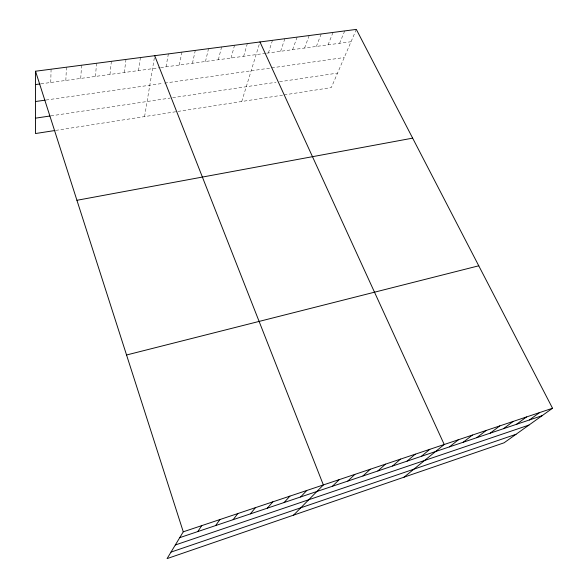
<?xml version="1.0" encoding="UTF-8"?>
<svg xmlns="http://www.w3.org/2000/svg" width="588" height="588" viewBox="0 0 588 588"><rect width="100%" height="100%" fill="white"/><g stroke="black" fill="none" stroke-linecap="round" stroke-linejoin="round"><path stroke-width="0.44" stroke-dasharray="2.94 2.21" d="M50.766 82.489L51.075 69.208M65.834 80.446L66.429 67.201M80.725 78.424L81.592 65.224M95.432 76.425L96.572 63.269M109.963 74.456L111.367 61.343M124.325 72.508L125.986 59.439M138.518 70.582L140.429 57.55M144.582 116.593L154.703 55.691M166 66.848L168.388 53.905M179.303 65.04L181.92 52.141M192.46 63.254L195.304 50.399M205.477 61.49L208.527 48.672M218.339 59.741L221.61 46.966M231.062 58.014L234.538 45.283M243.653 56.308L247.327 43.615M241.749 101.496L259.977 41.961M268.415 52.949L272.479 40.329M280.594 51.296L284.857 38.72M292.648 49.657L297.087 37.125M304.569 48.04L309.192 35.545M316.366 46.437L321.166 33.986M328.045 44.857L333.014 32.443M339.592 43.284L344.73 30.914M356.328 29.4L331.316 87.583L283.96 94.94M55.779 130.389L283.1 95.072M50.891 115.865L170.138 98.071M172.681 97.696L276.029 82.276M279.594 81.747L337.541 73.103M46.004 100.033L162.95 83.364M164.684 83.114L270.892 67.98M271.744 67.855L344.237 57.521M40.895 83.827L159.723 67.701M160.62 67.576L265.776 53.302M266.658 53.185L351.021 41.733"/><path stroke-width="0.88" d="M552.536 408.256L183.272 531.809L167.08 558.6L504.107 442.786L552.536 408.256L356.328 29.4L35.53 71.229L35.464 133.542L54.904 130.521M197.811 531.559L201.75 525.628M215.605 525.576L219.934 519.542M233.12 519.674L237.839 513.552M250.378 513.868L255.464 507.65M267.378 508.15L272.825 501.843M284.129 502.512L289.921 496.125M300.63 496.956L306.76 490.488M293.559 515.139L323.356 484.938L154.703 55.691M332.455 486.247L339.217 479.632M347.802 481.08L354.858 474.398M362.928 475.986L370.278 469.239M377.849 470.966L385.478 464.152M392.571 466.012L400.472 459.132M407.087 461.124L415.253 454.186M421.412 456.303L429.835 449.313M404.03 477.177L444.212 444.499L259.977 41.961M449.489 446.858L458.397 439.75M463.248 442.227L472.392 435.069M476.824 437.656L486.195 430.453M490.23 433.143L499.815 425.896M503.453 428.696L513.258 421.398M516.514 424.301L526.525 416.958M529.406 419.957L539.615 412.578M171.005 552.103L516.014 434.304M175.305 544.988L528.921 425.095M179.752 537.645L542.136 415.679M126.552 354.99L478.757 265.798M76.932 200.295L412.644 138.143M35.478 118.166L49.995 115.998M35.493 101.526L45.129 100.158M35.515 84.562L39.999 83.952M35.53 71.229L183.272 531.809"/></g></svg>
